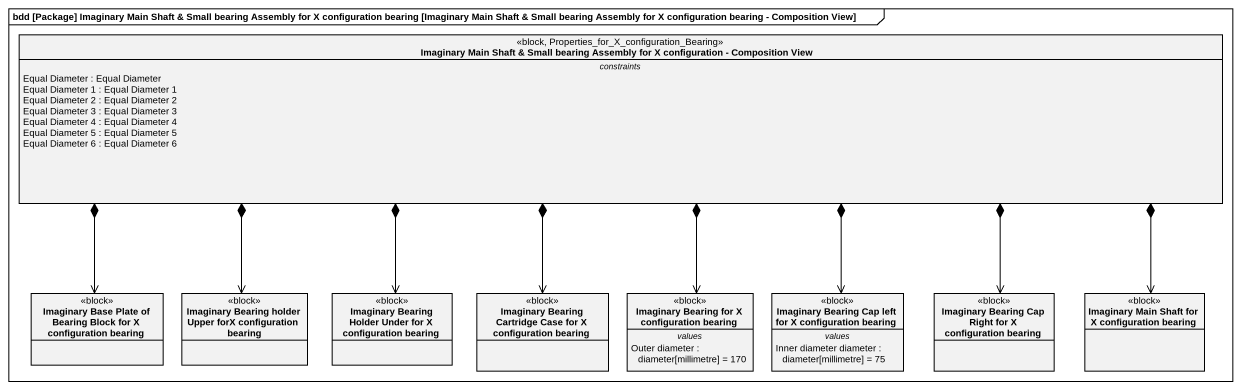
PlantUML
@startuml
mainframe bdd [Package] Imaginary Main Shaft & Small bearing Assembly for X configuration bearing [Imaginary Main Shaft & Small bearing Assembly for X configuration bearing - Composition View]
hide circle
hide empty members
class "Imaginary Main Shaft & Small bearing Assembly for X configuration - Composition View" as Imaginary_Main_Shaft_Small <<block, Properties_for_X_configuration_Bearing>> {
  -- constraints --
  Equal Diameter : Equal Diameter
  Equal Diameter 1 : Equal Diameter 1
  Equal Diameter 2 : Equal Diameter 2
  Equal Diameter 3 : Equal Diameter 3
  Equal Diameter 4 : Equal Diameter 4
  Equal Diameter 5 : Equal Diameter 5
  Equal Diameter 6 : Equal Diameter 6
}
class "Imaginary Base Plate of Bearing Block for X configuration bearing" as Imaginary_Base_Plate_of <<block>>
class "Imaginary Bearing holder Upper forX configuration bearing" as Imaginary_Bearing_holder <<block>>
class "Imaginary Bearing Holder Under for X configuration bearing" as Imaginary_Bearing_Holder <<block>>
class "Imaginary Bearing Cartridge Case for X configuration bearing" as Imaginary_Bearing_Cartridge <<block>>
class "Imaginary Bearing for X configuration bearing" as Imaginary_Bearing_for_X <<block>> {
  -- values --
  Outer diameter : diameter[millimetre] = 170
}
class "Imaginary Bearing Cap left for X configuration bearing" as Imaginary_Bearing_Cap_left <<block>> {
  -- values --
  Inner diameter diameter : diameter[millimetre] = 75
}
class "Imaginary Bearing Cap Right for X configuration bearing" as Imaginary_Bearing_Cap_Right <<block>>
class "Imaginary Main Shaft for X configuration bearing" as Imaginary_Main_Shaft_for_X <<block>>
Imaginary_Main_Shaft_Small *-left-> Imaginary_Base_Plate_of
Imaginary_Main_Shaft_Small *-left-> Imaginary_Bearing_holder
Imaginary_Main_Shaft_Small *--> Imaginary_Bearing_Holder
Imaginary_Main_Shaft_Small *--> Imaginary_Bearing_Cartridge
Imaginary_Main_Shaft_Small *--> Imaginary_Bearing_for_X
Imaginary_Main_Shaft_Small *--> Imaginary_Bearing_Cap_left
Imaginary_Main_Shaft_Small *-right-> Imaginary_Bearing_Cap_Right
Imaginary_Main_Shaft_Small *-right-> Imaginary_Main_Shaft_for_X
@enduml
